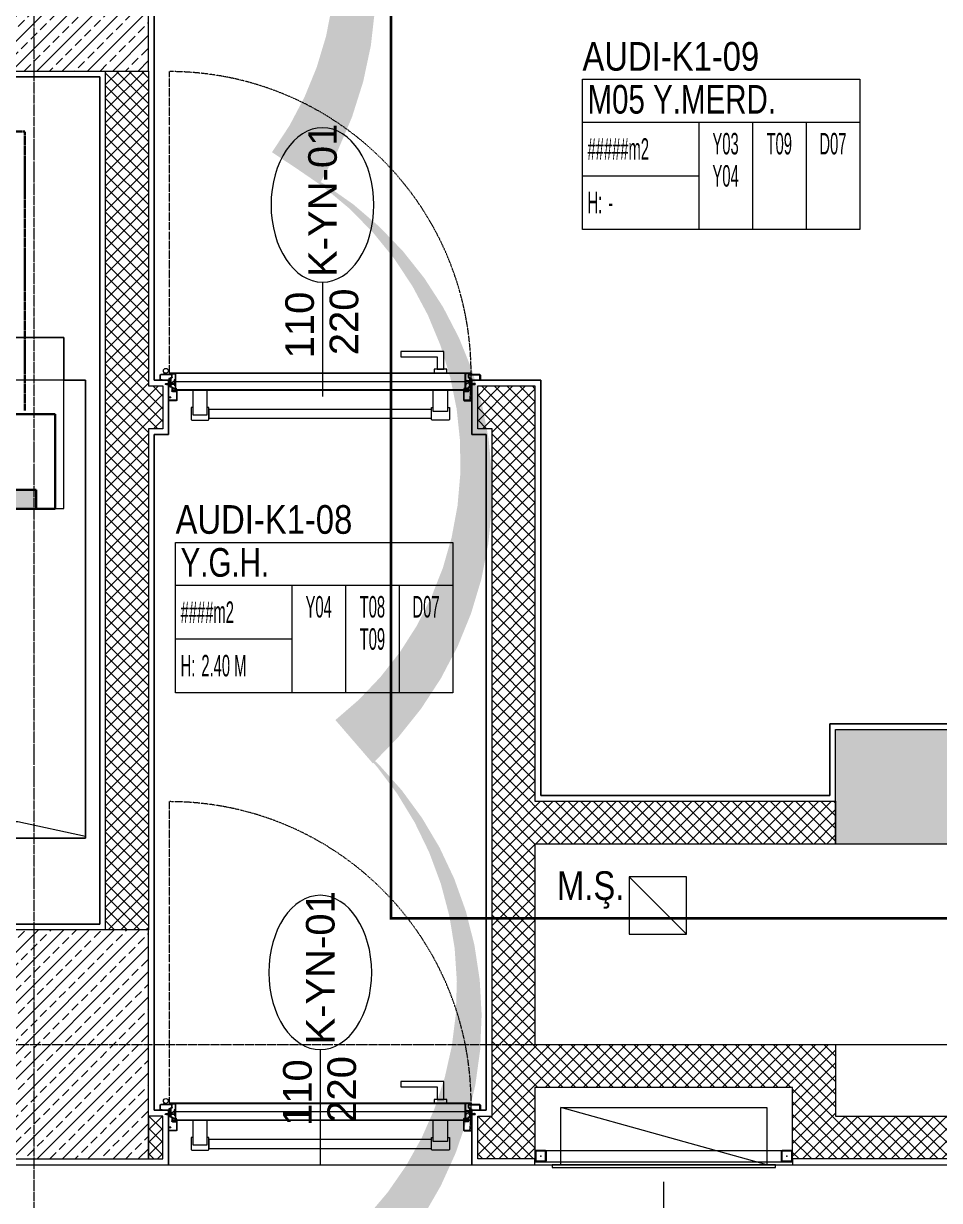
# Model space of a CAD drawing. Extents: x -1439 to 23780, y -1362 to 4476.
# Drawn here: x 9963.8 to 10283.8, y 2350.5 to 2761.6 of the extents above; entities that cross this region are included whole.
import ezdxf
from ezdxf.enums import TextEntityAlignment as Align

# ---------------------------------------------------------------- set-up
doc = ezdxf.new("R2010")
doc.units = 0
doc.header["$MEASUREMENT"] = 0
for name, pattern in [('Audi$0$DASHDOT2', [0.5, 0.25, -0.125, 0, -0.125]), ('Audi$0$DOT2', [0.125, 0, -0.125]), ('Audi$0$HIDDEN2', [4.7625, 3.175, -1.5875]), ('DASHED2', [0.375, 0.25, -0.125])]:
    doc.linetypes.add(name, pattern=pattern)
doc.layers.get('0').update_dxf_attribs({"color": 9, "lineweight": 9})
for name, color, linetype, lineweight in [('Audi$0$00', 8, 'Continuous', 9), ('Audi$0$01', 8, 'Continuous', 9), ('Audi$0$05', 8, 'Continuous', 9), ('Audi$0$06D', 8, 'Continuous', 9), ('Audi$0$09W', 8, 'Continuous', 9), ('Audi$0$10', 8, 'Continuous', 9), ('Audi$0$11', 8, 'Continuous', 9), ('Audi$0$14', 8, 'Continuous', 9), ('Audi$0$20', 8, 'Audi$0$DOT2', 9), ('Audi$0$21', 8, 'Continuous', 9), ('Audi$0$22', 8, 'Continuous', 9), ('Audi$0$24', 8, 'Audi$0$DASHDOT2', 9), ('Audi$0$32-ekipman', 8, 'Continuous', 9), ('Audi$0$33', 8, 'Audi$0$BATTING', 9), ('Audi$0$35', 8, 'Continuous', 9), ('E-DÖŞEME (ŞAP İÇİ) PRİZ KUTUSU', 7, 'Continuous', 30), ('E-KABLO', 7, 'Continuous', 30)]:
    doc.layers.add(name, color=color, linetype=linetype, lineweight=lineweight)
doc.styles.add('Audi$0$Arial', font='arial.ttf', dxfattribs={"height": 2.5})
doc.styles.add('Audi$0$MuuM_TEXT-STANDART', font='ARIALN.TTF')
doc.linetypes.add('Audi$0$BATTING', pattern='A,0.0001,-0.1,[134,ltypeshp.shx,S=0.1,R=0,X=-0.1,Y=0],-0.2,[134,ltypeshp.shx,S=0.1,R=180,X=0.1,Y=0],-0.1', length=0.4001)

# ---------------------------------------------------------------- blocks, each defined once
blk = doc.blocks.new('Audi$0$0_doorno')
blk.add_lwpolyline([(4.5, 0), (12.5, 0)])
blk.add_ellipse((-0.891, 0), major_axis=(-5.391, 0), ratio=0.666667)
at = {"style": 'Audi$0$Arial'}
blk.add_attdef('YUKSEKLIK', text='', height=2, dxfattribs=at).set_placement((5, 12.3), align=Align.TOP_LEFT)
blk.add_attdef('KAPINO', text='', height=2, dxfattribs=at).set_placement((0, 0), align=Align.MIDDLE)
blk.add_attdef('GENISLIK', text='', height=2, dxfattribs=at).set_placement((5, -3.789), align=Align.BOTTOM_LEFT)
blk = doc.blocks.new('Audi$0$p-masa_160')
for p, q in [((7.57, 115.2), (7.57, 160)), ((85.7, 115.2), (7.57, 115.2))]:
    blk.add_line(p, q)
blk.add_lwpolyline([(85.7, 115.2), (93.45, 115.2), (93.45, 174.97), (7.57, 174.97), (7.57, 160), (0, 160), (0, 0), (85.7, 0), (85.7, 115.2)], close=True)
at = {"flags": 128}
for points in [[(7.57, 160), (7.57, 174.97), (93.45, 174.97), (93.45, 115.2), (85.7, 115.2)], [(85.7, 0.04), (85.7, 0.94), (61.93, 5.88), (23.62, 5.88), (0, 0.73), (0, 0), (85.67, 0)]]:
    blk.add_lwpolyline(points, dxfattribs=at)
for points in [[(85.7, 160), (85.7, 0), (0, 0), (0, 160), (85.7, 160)], [(85.7, 160), (85.7, 0), (0, 0), (0, 160)]]:
    blk.add_lwpolyline(points, close=True, dxfattribs=at)
blk = doc.blocks.new('Audi$0$0_roomno2-flat-2')
at = {"layer": 'Audi$0$21'}
blk.add_lwpolyline([(96.88, -52.5), (0, -52.5), (0, 0), (96.88, 0)], close=True, dxfattribs=at)
for points in [[(0, -15), (96.88, -15)], [(40.62, -15), (40.62, -52.5)], [(59.38, -15), (59.38, -52.5)], [(78.12, -15), (78.12, -52.5)], [(0, -33.75), (40.62, -33.75)]]:
    blk.add_lwpolyline(points, dxfattribs=at)
at = {"layer": 'Audi$0$21', "style": 'Audi$0$MuuM_TEXT-STANDART', "width": 0.6}
blk.add_text('H:', height=7.5, dxfattribs=at).set_placement((1.75, -43.04), align=Align.MIDDLE_LEFT)
at = {"layer": 'Audi$0$21', "style": 'Audi$0$Arial'}
blk.add_attdef('ODANO', (0, 5.85), '', height=10, dxfattribs=at)
blk.add_attdef('MEKANADI', text='', height=10, dxfattribs=at).set_placement((1.75, -15), align=Align.BOTTOM_LEFT)
at = {"layer": 'Audi$0$21', "style": 'Audi$0$MuuM_TEXT-STANDART', "width": 0.6}
for tag, p in [('M2', (1.75, -24.38)), ('TEMIZTAVANYUKSEKLIGI', (9, -43.04))]:
    blk.add_attdef(tag, text='', height=7.5, dxfattribs=at).set_placement(p, align=Align.MIDDLE_LEFT)
for tag, p in [('YER01', (50, -22.5)), ('TAVAN01', (68.75, -22.5)), ('DUVAR01', (87.5, -22.5)), ('YER02', (50, -33.75)), ('TAVAN02', (68.75, -33.75)), ('DUVAR02', (87.5, -33.75)), ('YER03', (50, -45)), ('TAVAN03', (68.75, -45)), ('DUVAR03', (87.5, -45))]:
    blk.add_attdef(tag, text='', height=7.5, dxfattribs=at).set_placement(p, align=Align.MIDDLE_CENTER)
blk = doc.blocks.new('Audi$0$p-kolon_80x80')
at = {"layer": 'Audi$0$09W'}
h = blk.add_hatch(dxfattribs=at)
h.set_pattern_fill('ANSI33', color=256, scale=25, style=0)
h.set_pattern_definition([(45, (-1222.5, -385), (-4.419417, 4.419417), []), (45, (-1218.0806, -385), (-4.419417, 4.419417), [3.125, -1.5625])])
h.paths.add_polyline_path([(-40, -40), (40, -40), (40, 40), (-40, 40)])
blk.add_lwpolyline([(-40, -40), (40, -40), (40, 40), (-40, 40)], close=True)
blk = doc.blocks.new('*U342')
at = {"ltscale": 15}
for p, q in [((-24.9, 0.9), (-25.7, 0)), ((-24.9, -0.9), (-25.7, 0)), ((-22.9, 1.5), (-24.9, 0.9)), ((-22.9, 1.5), (-22.9, -1.5)), ((-21.2, -2.7), (-18.1, 2.8)), ((-21, -2.7), (-17.9, 2.7)), ((-19.7, -2.7), (-16.6, 2.8)), ((-19.5, -2.7), (-16.4, 2.7)), ((-18.5, 1.5), (-18.3, 2)), ((-18.2, -2.7), (-15.1, 2.8)), ((-18, -2.7), (-14.9, 2.7)), ((-17, 1.5), (-16.8, 2)), ((-16.7, -2.7), (-13.6, 2.8)), ((-16.5, -2.7), (-13.4, 2.7)), ((-15.5, 1.5), (-15.3, 2)), ((-15.2, -2.7), (-12.1, 2.8)), ((-15, -2.7), (-11.9, 2.7)), ((-14, 1.5), (-13.8, 2)), ((-13.7, -2.7), (-10.6, 2.8)), ((-13.5, -2.7), (-10.4, 2.7)), ((-12.5, 1.5), (-12.3, 2)), ((-12.2, -2.7), (-9.1, 2.8)), ((-12, -2.7), (-8.9, 2.7)), ((-11, 1.5), (-10.8, 2)), ((-10.7, -2.7), (-7.6, 2.8)), ((-10.5, -2.7), (-7.4, 2.7)), ((-9.5, 1.5), (-9.3, 2)), ((-9.2, -2.7), (-6.1, 2.8)), ((-9, -2.7), (-5.9, 2.7)), ((-8, 1.5), (-7.8, 2)), ((-7.7, -2.7), (-4.6, 2.8)), ((-7.5, -2.7), (-4.4, 2.7)), ((-6.5, 1.5), (-6.3, 2)), ((-6.2, -2.7), (-3.1, 2.8)), ((-6, -2.7), (-2.9, 2.7)), ((-5, 1.5), (-4.8, 2)), ((-4.7, -2.7), (-1.6, 2.8)), ((-4.5, -2.7), (-1.4, 2.7)), ((-3.5, 1.5), (-3.3, 2)), ((-2, 1.5), (-1.8, 2)), ((-0.5, 4.2), (-1.5, 1.5)), ((0, 0.5), (-0.6, 0.5)), ((-24.9, -0.9), (-22.9, -1.5)), ((-8.6, -1.5), (-22.9, -1.5)), ((-21.2, -2.7), (-20.9, -1.5)), ((-20.3, -1.5), (-19.1, -1.5)), ((-19.7, -2.7), (-19.4, -1.5)), ((-18.8, -1.5), (-17.6, -1.5)), ((-18.2, -2.7), (-17.9, -1.5)), ((-17.3, -1.5), (-16.1, -1.5)), ((-16.7, -2.7), (-16.4, -1.5)), ((-15.8, -1.5), (-14.6, -1.5)), ((-15.2, -2.7), (-14.9, -1.5)), ((-14.3, -1.5), (-13.1, -1.5)), ((-13.7, -2.7), (-13.4, -1.5)), ((-12.8, -1.5), (-11.6, -1.5)), ((-12.2, -2.7), (-11.9, -1.5)), ((-11.3, -1.5), (-10.1, -1.5)), ((-10.7, -2.7), (-10.4, -1.5)), ((-9.8, -1.5), (-8.6, -1.5)), ((-9.2, -2.7), (-8.9, -1.5)), ((-8.3, -1.5), (-7.1, -1.5)), ((-7.7, -2.7), (-7.4, -1.5)), ((-6.8, -1.5), (-5.6, -1.5)), ((-6.2, -2.7), (-5.9, -1.5)), ((-5.3, -1.5), (-4.1, -1.5)), ((-4.7, -2.7), (-4.4, -1.5)), ((-3.8, -1.5), (-2.1, -1.5)), ((-0.5, -4.2), (-1.5, -1.5)), ((0, -0.5), (-0.6, -0.5))]:
    blk.add_line(p, q, dxfattribs=at)
for p, q in [((-6.9, 1.5), (-22.9, 1.5)), ((-17.4, 1.5), (-18.6, 1.5)), ((-15.9, 1.5), (-17.1, 1.5)), ((-14.4, 1.5), (-15.6, 1.5)), ((-12.9, 1.5), (-14.1, 1.5)), ((-11.4, 1.5), (-12.6, 1.5)), ((-9.9, 1.5), (-11.1, 1.5)), ((-8.4, 1.5), (-9.6, 1.5)), ((-6.9, 1.5), (-8.1, 1.5)), ((-5.4, 1.5), (-6.6, 1.5)), ((-3.9, 1.5), (-5.1, 1.5)), ((-2.4, 1.5), (-3.6, 1.5)), ((-1.5, 1.5), (-2.1, 1.5)), ((0, 0.5), (0, 4.1)), ((-1.5, -1.5), (-2.1, -1.5)), ((0, -0.5), (0, -4.1))]:
    blk.add_line(p, q)
for centre, radius, start, end in [((-26, 3.9), 3.92, 274.361, 322.1025), ((-26, -3.9), 3.92, 37.8975, 85.639), ((-18, 2.8), 0.0971, 330.3204, 150.3204), ((-16.5, 2.8), 0.0971, 330.3204, 150.3204), ((-15, 2.8), 0.0971, 330.3204, 150.3204), ((-13.5, 2.8), 0.0971, 330.3204, 150.3204), ((-12, 2.8), 0.0971, 330.3204, 150.3204), ((-10.5, 2.8), 0.0971, 330.3204, 150.3204), ((-9, 2.8), 0.0971, 330.3204, 150.3204), ((-7.5, 2.8), 0.0971, 330.3204, 150.3204), ((-6, 2.8), 0.0971, 330.3204, 150.3204), ((-4.5, 2.8), 0.0971, 330.3204, 150.3204), ((-3, 2.8), 0.0971, 330.3204, 150.3204), ((-1.5, 2.8), 0.0971, 330.3204, 150.3204), ((-0.6, 0), 0.486, 90, 270), ((-0.3, 4.1), 0.25, 0, 150.0864), ((-21.1, -2.7), 0.0971, 150.3204, 330.3204), ((-19.6, -2.7), 0.0971, 150.3204, 330.3204), ((-18.1, -2.7), 0.0971, 150.3204, 330.3204), ((-16.6, -2.7), 0.0971, 150.3204, 330.3204), ((-15.1, -2.7), 0.0971, 150.3204, 330.3204), ((-13.6, -2.7), 0.0971, 150.3204, 330.3204), ((-12.1, -2.7), 0.0971, 150.3204, 330.3204), ((-10.6, -2.7), 0.0971, 150.3204, 330.3204), ((-9.1, -2.7), 0.0971, 150.3204, 330.3204), ((-7.6, -2.7), 0.0971, 150.3204, 330.3204), ((-6.1, -2.7), 0.0971, 150.3204, 330.3204), ((-4.6, -2.7), 0.0971, 150.3204, 330.3204), ((-0.3, -4.1), 0.25, 209.9136, 0)]:
    blk.add_arc(centre, radius, start, end, dxfattribs=at)
blk = doc.blocks.new('Audi$0$conta')
at = {"ltscale": 10}
for p, q in [((-2649.88, 5344.46), (-2649.78, 5344.3)), ((-2649.87, 5345.53), (-2649.81, 5345.61)), ((-2649.78, 5344.3), (-2649.74, 5344.3)), ((-2649.72, 5345.4), (-2649.28, 5345.4)), ((-2649.25, 5345.41), (-2649.09, 5345.51)), ((-2648.97, 5344.05), (-2648.78, 5343.8)), ((-2648.87, 5344.09), (-2648.7, 5343.86)), ((-2648.83, 5344.87), (-2648.56, 5345.24)), ((-2648.77, 5345.12), (-2648.63, 5345.3)), ((-2648.71, 5343.79), (-2648.71, 5343.79)), ((-2648.56, 5345.31), (-2648.56, 5345.31))]:
    blk.add_line(p, q, dxfattribs=at)
for centre, radius, start, end in [((-2653.03, 5345), 3.19, 350.4674, 8.9372), ((-2649.87, 5344.47), 0.02, 170.4674, 213.7451), ((-2649.83, 5345.5), 0.05, 140.6345, 188.9372), ((-2649.74, 5345.58), 0.0696, 22.2428, 159.258), ((-2650.94, 5345.01), 1.24, 340.3382, 16.7772), ((-2649.74, 5344.58), 0.03, 160.3382, 273.2666), ((-2649.72, 5345.37), 0.03, 90, 196.7772), ((-2649.56, 5341.55), 3.01, 80.4362, 93.2666), ((-2649.28, 5345.45), 0.05, 270, 303.0062), ((-2649.22, 5344.14), 0.231, 353.9571, 81.9004), ((-2649.08, 5345.49), 0.03, 4.7972, 123.0062), ((-2649.06, 5344.54), 0.03, 260.4362, 338.7066), ((-2650.22, 5344.99), 1.27, 338.7066, 23.0418), ((-2648.89, 5344.11), 0.1, 173.9571, 217.2653), ((-2649.01, 5345.57), 0.05, 18.7951, 42.1429), ((-2651.17, 5344.83), 2.33, 7.5897, 18.7951), ((-2658.2, 5345.19), 9.36, 353.6857, 357.8537), ((-2648.79, 5344.15), 0.1, 173.6857, 217.2653), ((-2648.81, 5345.15), 0.05, 187.5897, 322.7347), ((-2648.79, 5344.84), 0.05, 142.7347, 180.2669), ((-2648.74, 5343.83), 0.05, 217.2653, 307.2653), ((-2648.74, 5343.83), 0.05, 307.2653, 37.2653), ((-2648.59, 5345.27), 0.05, 52.7347, 142.7347), ((-2648.59, 5345.27), 0.05, 322.7347, 52.7347)]:
    blk.add_arc(centre, radius, start, end, dxfattribs=at)
for points, knots in [([(-2649.74, 5344.31), (-2649.74, 5344.34), (-2649.7, 5344.52), (-2649.59, 5344.33), (-2649.34, 5344.36), (-2649.23, 5344.37), (-2649.18, 5344.37)], [0, 0, 0, 0, 0.1008757, 0.3841126, 0.5436166, 0.6906785, 0.6906785, 0.6906785, 0.6906785]), ([(-2648.98, 5345.6), (-2649, 5345.63), (-2649.09, 5345.71), (-2649.23, 5345.44), (-2649.32, 5345.74), (-2649.39, 5345.46), (-2649.51, 5345.75), (-2649.59, 5345.5), (-2649.65, 5345.57), (-2649.68, 5345.61)], [0.0086373, 0.0086373, 0.0086373, 0.0086373, 0.1097304, 0.3133405, 0.4430081, 0.5658764, 0.7165186, 0.8527974, 0.9648495, 0.9648495, 0.9648495, 0.9648495])]:
    blk.add_open_spline(points, degree=3, knots=knots, dxfattribs=at)
blk = doc.blocks.new('Audi$0$p-yn_sackasa')
at = {"layer": 'Audi$0$10', "linetype": 'Continuous'}
for p, q in [((0, 6.16), (0, 6.9)), ((0.01, 6.9), (0.01, 6.15)), ((0.14, 6.9), (0.14, 6.16)), ((0.15, 6.9), (0.15, 6.16)), ((2.69, 7.16), (0.26, 7.16)), ((2.69, 7.15), (0.26, 7.15)), ((2.69, 7.02), (0.26, 7.02)), ((0.26, 7.01), (2.69, 7.01)), ((0.26, 6.05), (0.76, 6.05)), ((0.75, 6.04), (0.26, 6.04)), ((0.26, 5.91), (0.75, 5.91)), ((0.76, 5.9), (0.26, 5.9)), ((0.75, 5.91), (0.75, 6.04)), ((0.76, 5.9), (0.76, 6.05)), ((2.8, 3.29), (2.8, 6.9)), ((2.81, 3.29), (2.81, 6.9)), ((2.94, 3.29), (2.94, 6.9)), ((2.95, 3.29), (2.95, 6.9)), ((-2.19, 0), (-2.19, -0.15)), ((0.67, -0.71), (0.67, 2.27)), ((0.69, -0.71), (0.69, 2.27)), ((0.81, -0.71), (0.81, 2.27)), ((0.83, -0.71), (0.83, 2.27)), ((0.92, 2.33), (0.95, 2.32)), ((0.93, 2.34), (0.95, 2.33)), ((1.01, 2.46), (0.99, 2.47)), ((0.99, 2.46), (1.01, 2.45)), ((1.11, 2.52), (1.11, 3.73)), ((1.12, 2.52), (1.12, 3.73)), ((1.25, 3.73), (1.25, 2.52)), ((1.26, 2.52), (1.26, 3.73)), ((1.37, 3.98), (2.49, 3.98)), ((2.49, 3.97), (1.37, 3.97)), ((1.37, 3.84), (2.49, 3.84)), ((2.49, 3.83), (1.37, 3.83)), ((2.6, 3.69), (2.5, 3.36)), ((2.51, 3.35), (2.61, 3.69)), ((2.73, 3.65), (2.63, 3.32)), ((2.74, 3.64), (2.64, 3.31)), ((-2.95, -0.25), (-2.95, -1.75)), ((-2.94, -1.75), (-2.94, -0.25)), ((-2.81, -0.25), (-2.81, -1.75)), ((-2.8, -0.25), (-2.8, -1.75)), ((-2.19, 0), (-2.7, 0)), ((-2.2, -0.01), (-2.7, -0.01)), ((-2.2, -0.14), (-2.7, -0.14)), ((-2.19, -0.15), (-2.7, -0.15)), ((1.01, -1.85), (-2.7, -1.85)), ((1.01, -1.86), (-2.7, -1.86)), ((-2.7, -1.99), (1.01, -1.99)), ((1.01, -2), (-2.7, -2)), ((-2.2, -0.14), (-2.2, -0.01)), ((0.92, -0.77), (0.95, -0.76)), ((0.93, -0.78), (0.95, -0.77)), ((0.99, -0.89), (1.01, -0.88)), ((1.01, -0.89), (0.99, -0.91)), ((1.11, -0.96), (1.11, -1.75)), ((1.12, -0.96), (1.12, -1.75)), ((1.25, -0.96), (1.25, -1.75)), ((1.26, -0.96), (1.26, -1.75))]:
    blk.add_line(p, q, dxfattribs=at)
for points in [[(0.15, 2.14), (0.67, 2.14), (0.67, -0.54), (0.15, -0.54)], [(0.15, 2.14), (0.41, 2.14), (0.41, -0.54), (0.15, -0.54)]]:
    blk.add_lwpolyline(points, close=True, dxfattribs=at)
for centre, radius, start, end in [((0.26, 6.9), 0.261, 90, 180), ((0.26, 6.16), 0.261, 180, 270), ((0.26, 6.9), 0.249, 90, 180), ((0.26, 6.16), 0.249, 181.345, 271.3502), ((0.26, 6.9), 0.122, 90, 180), ((0.26, 6.16), 0.122, 180, 270), ((0.26, 6.9), 0.11, 90, 180), ((0.26, 6.16), 0.11, 180, 270), ((2.69, 6.9), 0.261, 0, 90), ((2.69, 6.9), 0.249, 0, 90), ((2.69, 6.9), 0.122, 0, 90), ((2.69, 6.9), 0.11, 0, 90), ((0.89, 2.27), 0.219, 63.2153, 180), ((0.89, 2.27), 0.206, 63.2169, 180), ((0.89, 2.27), 0.0801, 63.215, 180), ((0.89, 2.27), 0.0674, 63.2144, 180), ((1.04, 2.52), 0.206, 243.2197, 0), ((1.04, 2.52), 0.219, 243.2148, 0), ((1.04, 2.52), 0.0801, 243.2203, 0), ((1.04, 2.52), 0.0674, 243.2129, 0), ((1.37, 3.73), 0.253, 90, 180), ((1.37, 3.73), 0.24, 90, 180), ((1.37, 3.73), 0.114, 90, 180), ((1.37, 3.73), 0.101, 90, 180), ((2.49, 3.72), 0.261, 342.8602, 90), ((2.49, 3.72), 0.249, 342.8613, 90), ((2.49, 3.72), 0.122, 342.8607, 90), ((2.49, 3.72), 0.11, 342.8621, 90), ((2.72, 3.29), 0.232, 162.8601, 0), ((2.72, 3.29), 0.219, 162.8613, 0), ((2.72, 3.29), 0.0927, 162.8605, 0), ((2.72, 3.29), 0.0801, 162.8624, 0), ((-2.7, -0.25), 0.253, 90, 180), ((-2.7, -1.75), 0.253, 180, 270), ((-2.7, -0.25), 0.24, 90, 180), ((-2.7, -1.75), 0.24, 180, 270), ((-2.7, -0.25), 0.114, 90, 180), ((-2.7, -1.75), 0.114, 180, 270), ((-2.7, -0.25), 0.101, 90, 180), ((-2.7, -1.75), 0.101, 180, 270), ((0.89, -0.71), 0.219, 180, 296.785), ((0.89, -0.71), 0.206, 180, 296.7851), ((0.89, -0.71), 0.0801, 180, 296.785), ((0.89, -0.71), 0.0674, 180, 180.5245), ((0.89, -0.71), 0.0674, 180, 296.7871), ((1.04, -0.96), 0.219, 0, 116.7854), ((1.04, -0.96), 0.206, 0, 116.7836), ((1.04, -0.96), 0.0801, 0, 116.7811), ((1.04, -0.96), 0.0674, 0, 116.7871), ((1.01, -1.75), 0.114, 270, 0), ((1.01, -1.75), 0.24, 270, 0), ((1.01, -1.75), 0.101, 270, 0), ((1.01, -1.75), 0.253, 270, 0)]:
    blk.add_arc(centre, radius, start, end, dxfattribs=at)
at = {"layer": 'Audi$0$10', "xscale": 0.0842696629213483, "yscale": 0.0842696629213483, "zscale": 0.0842696629213483}
blk.add_blockref('*U342', (0.95, 1.35), dxfattribs=at)
at = {"layer": 'Audi$0$14', "xscale": -0.7887640449438696, "yscale": 0.7887640449438696, "zscale": 0.7887640449438204, "rotation": 90}
blk.add_blockref('Audi$0$conta', (4217.78, -2086.42), dxfattribs=at)
blk = doc.blocks.new('*U458')
blk.add_arc((114.7, -2.4), 105.4, 174.7953, 179.7834)
at = {"layer": 'Audi$0$06D'}
for points in [[(17.5, 9.56), (16.87, 9.56), (16.87, 13.56, -0.414214), (17.25, 13.93), (22.75, 13.93, -0.414214), (23.12, 13.56), (23.12, 9.56), (22.5, 9.56)], [(106.5, 9.56), (107.12, 9.56), (107.12, 13.56, 0.414214), (106.75, 13.93), (101.25, 13.93, 0.414214), (100.87, 13.56), (100.87, 9.56), (101.5, 9.56)]]:
    blk.add_lwpolyline(points, format="xyb", dxfattribs=at)
for points in [[(100.87, 13.31), (23.12, 13.31), (23.12, 10.18), (100.87, 10.18)], [(17.5, 10.94), (22.5, 10.94), (22.5, 3.44), (17.5, 3.44)], [(106.5, 12.06), (101.5, 12.06), (101.5, 3.44), (106.5, 3.44)]]:
    blk.add_lwpolyline(points, close=True, dxfattribs=at)
for points in [[(17.8, -2.56), (17.8, -3.81), (22.2, -3.81), (22.2, -2.56), (17.8, -2.56)], [(18.87, -3.81), (18.87, -10.06), (33.87, -10.06), (33.87, -8.19), (21.12, -8.19), (21.12, -8.19), (21.12, -3.81), (18.87, -3.81)]]:
    blk.add_lwpolyline(points, dxfattribs=at)
at = {"layer": 'Audi$0$10', "ltscale": 10}
for p, q in [((10, 0.68), (11, 1.33)), ((10, 0.68), (11, 1.33)), ((11, 0.28), (10, 0.28)), ((11, 0.28), (10, 0.28)), ((11, 0.08), (10, 0.08)), ((11, 0.08), (10, 0.08)), ((11, 1.76), (11, 1.33)), ((11.3, 1.76), (11, 1.76)), ((11, 1.76), (11, 1.33)), ((11.3, 1.76), (11, 1.76)), ((11, 1.33), (11, -0.17)), ((11, 1.33), (11, -0.17)), ((11.3, -2.19), (11.3, 3.34)), ((11.3, 1.33), (11.3, 1.76)), ((11.3, 1.33), (11.3, 1.76)), ((11.3, -0.17), (11.3, 1.33)), ((11.3, -0.17), (11.3, 1.33)), ((112.6, 3.44), (11.4, 3.44)), ((11.45, -2.29), (11.45, 3.24)), ((112.5, 3.29), (11.5, 3.29)), ((112.55, -2.29), (112.55, 3.24)), ((112.7, -2.19), (112.7, 3.34)), ((112.7, 1.76), (112.7, 0.26)), ((113, 1.76), (112.7, 1.76)), ((112.7, 0.26), (112.7, -0.17)), ((113, 0.26), (113, 1.76)), ((113, 1.51), (114, 1.51)), ((113, 1.31), (114, 1.31)), ((114, 0.91), (113, 0.26)), ((113, -0.17), (113, 0.26)), ((9.3, -2.46), (9.3, -2.34)), ((9.4, -2.24), (11.25, -2.24)), ((114.6, -2.56), (9.4, -2.56)), ((9.45, -2.41), (9.45, -2.39)), ((9.45, -2.39), (11.35, -2.39)), ((114.54, -2.41), (9.45, -2.41)), ((11, -0.17), (11.3, -0.17)), ((11, -0.17), (11.3, -0.17)), ((114.54, -2.39), (112.65, -2.39)), ((112.7, -0.17), (113, -0.17)), ((114.6, -2.24), (112.75, -2.24)), ((114.55, -2.41), (114.55, -2.39)), ((114.7, -2.46), (114.7, -2.34)), ((115.84, -2), (115.84, -2.43)), ((115.84, -2), (115.84, -2.43)), ((116.05, -2), (116.05, -2.43)), ((116.05, -2), (116.05, -2.43)), ((116.22, -2.16), (116.05, -2.16)), ((116.22, -2.16), (116.05, -2.16)), ((116.22, -2.16), (116.22, -2.29)), ((116.22, -2.16), (116.22, -2.29)), ((116.6, -2.73), (116.73, -2.62)), ((116.6, -2.73), (116.73, -2.62))]:
    blk.add_line(p, q, dxfattribs=at)
blk.add_circle((115.95, -3.26), 0.843, dxfattribs=at)
blk.add_circle((115.95, -3.26), 0.843, dxfattribs=at)
for centre, radius, start, end in [((11.44, 3.3), 0.141, 104.9271, 165.0729), ((112.5, 3.24), 0.05, 0, 90), ((112.6, 3.34), 0.1, 0, 90), ((9.4, -2.34), 0.1, 90, 180), ((9.4, -2.46), 0.1, 180, 270), ((9.45, -2.39), 0.005, 90, 180), ((9.45, -2.41), 0.005, 180, 270), ((11.25, -2.19), 0.05, 270, 0), ((11.35, -2.29), 0.1, 270, 0), ((112.65, -2.29), 0.1, 180, 270), ((112.75, -2.19), 0.05, 180, 270), ((114.54, -2.39), 0.005, 0, 90), ((114.54, -2.41), 0.005, 270, 360), ((114.6, -2.34), 0.1, 0, 90), ((114.6, -2.46), 0.1, 270, 0), ((115.42, -2.26), 0.302, 285.5524, 60.0315), ((115.42, -2.26), 0.302, 285.5524, 60.0315), ((115.42, -2.26), 0.428, 336.352, 37.621), ((115.42, -2.26), 0.428, 336.352, 37.621), ((115.95, -3.26), 1.01, 39.4092, 74.2861), ((115.95, -3.26), 1.01, 39.4092, 74.2861)]:
    blk.add_arc(centre, radius, start, end, dxfattribs=at)
at = {"layer": 'Audi$0$20'}
blk.add_lwpolyline([(114.7, -2.4), (114.7, -107.8)], dxfattribs=at)
blk.add_arc((114.7, -2.4), 105.4, 179.9649, 270, dxfattribs=at)
at = {"layer": 'Audi$0$33', "ltscale": 0.25}
blk.add_lwpolyline([(112.55, 0.48), (11.45, 0.48)], dxfattribs=at)
blk.add_blockref('Audi$0$p-yn_sackasa', (9, 0))
at = {"xscale": -1}
blk.add_blockref('Audi$0$p-yn_sackasa', (115, 0), dxfattribs=at)
blk = doc.blocks.new('Audi$0$Prf-40x40')
for points in [[(1.5, -2), (-1.5, -2, -0.414214), (-2, -1.5), (-2, 1.5, -0.414214), (-1.5, 2), (1.5, 2, -0.414214), (2, 1.5), (2, -1.5, -0.414214)], [(1.5, -1.7), (-1.5, -1.7, -0.414214), (-1.7, -1.5), (-1.7, 1.5, -0.414214), (-1.5, 1.7), (1.5, 1.7, -0.414214), (1.7, 1.5), (1.7, -1.5, -0.414214)]]:
    blk.add_lwpolyline(points, format="xyb", close=True)
at = {"color": 252}
blk.add_point((0, 0), dxfattribs=at)
blk = doc.blocks.new('Audi$0$p-krt-yangindolabi_vw')
at = {"linetype": 'Continuous'}
blk.add_lwpolyline([(-37.41, 54.8), (-36, 58.78), (-36, 44.76), (-47.25, 40.82), (-24.75, 40.82), (-36, 36.88), (-36, 25.98)], dxfattribs=at)
for points in [[(-36, 58.78), (-37.41, 54.8)], [(-36, 58.78), (-34.59, 54.8)]]:
    blk.add_lwpolyline(points)
for points in [[(-72, 20), (-75, 20), (-75, 21), (3, 21), (3, 20)], [(-72, 0), (0, 0), (0, 20), (-72, 20)], [(0, 20), (-72, 0), (0, 0)]]:
    blk.add_lwpolyline(points, close=True)
blk = doc.blocks.new('10_DÖŞEME (ŞAP İÇİ) PRİZ KUTUSU')
at = {"layer": 'E-DÖŞEME (ŞAP İÇİ) PRİZ KUTUSU'}
blk.add_hatch(color=5, dxfattribs=at).paths.add_polyline_path([(0.734, 0.216), (0.734, 0.706), (-0.734, 0.706), (-0.734, 0.216)])
at = {"layer": 'E-DÖŞEME (ŞAP İÇİ) PRİZ KUTUSU', "color": 5}
for points in [[(1.224, 2.664), (1.224, 0.216), (-1.224, 0.216), (-1.224, 2.664)], [(0.734, 0.706), (0.734, 0.216), (-0.734, 0.216), (-0.734, 0.706)]]:
    blk.add_lwpolyline(points, close=True, dxfattribs=at)

msp = doc.modelspace()

# ---------------------------------------------------------------- hatches: boundary and pattern name
at = {"layer": 'Audi$0$09W'}
h = msp.add_hatch(dxfattribs=at)
h.set_pattern_fill('ANSI33', color=256, scale=25, style=0)
h.paths.add_polyline_path([(10247.5, 2825), (10727.5, 2825), (10727.5, 2365), (10677.5, 2365), (10677.5, 2475), (10287.5, 2475), (10247.5, 2475), (10247.5, 2515), (10677.5, 2515), (10677.5, 2785), (10247.5, 2785)])
h = msp.add_hatch(dxfattribs=at)
h.set_pattern_fill('ANSI37', color=256, scale=25, style=0)
h.paths.add_polyline_path([(10007.5, 2475), (10007.5, 2445), (9992.5, 2445), (9992.5, 2745), (10007.5, 2745), (10007.5, 2635), (10012.5, 2635), (10012.5, 2620), (10007.5, 2620), (10007.5, 2490)])
h = msp.add_hatch(dxfattribs=at)
h.set_pattern_fill('ANSI37', color=256, scale=25, style=0)
h.paths.add_polyline_path([(10127.5, 2365), (10122.5, 2365), (10122.5, 2380), (10127.5, 2380), (10127.5, 2620), (10122.5, 2620), (10122.5, 2635), (10127.5, 2635), (10142.5, 2635), (10142.5, 2490), (10247.5, 2490), (10247.5, 2475), (10142.5, 2475), (10142.5, 2405), (10247.5, 2405), (10247.5, 2380), (10527.5, 2380), (10527.5, 2475), (10547.5, 2475), (10547.5, 2380), (10677.5, 2380), (10677.5, 2365), (10232.5, 2365), (10232.5, 2390), (10142.5, 2390), (10142.5, 2365)])
h = msp.add_hatch(dxfattribs=at)
h.set_pattern_fill('ANSI37', color=256, scale=25, style=0)
h.paths.add_polyline_path([(10007.5, 2365), (10012.5, 2365), (10012.5, 2380), (10007.5, 2380)])

# ---------------------------------------------------------------- linework, layer by layer
at = {"color": 6}
msp.add_lwpolyline([(9843.91, 3048, 0, 20, -0.520567), (9983.42, 2902.79, 0, 20, -0.520567), (9983.42, 2902.79, 0, 20, -0.520567), (10058.98, 2711.11, 0, 20, -0.520567), (10058.98, 2711.11, 0, 20, -0.520567), (10079.33, 2510.73, 0, 20, -0.520567), (10079.33, 2510.73, 0, 20, -0.520567), (10053.17, 2310.34, 0, 20, -0.520567), (10053.17, 2310.34, 0, 20, -0.520567), (9867.16, 2199.98, 0, 20, -0.520567), (9867.16, 2199.98, 0, 20, -0.520567), (9666.62, 2194.17, 0, 20, -0.520567), (9666.62, 2194.17, 0, 20, -0.520567), (9358.54, 2217.4, 0, 20, -0.520567), (9358.54, 2217.4, 0, 20, -0.520567), (9198.69, 2345.19, 0, 20, -0.520567), (9198.69, 2345.19, 0, 20, -0.520567), (9187.06, 2548.48, 0, 20, -0.520567), (9187.06, 2548.48, 0, 20, -0.520567), (9169.62, 2754.68, 0, 20, -0.520567), (9169.62, 2754.68, 0, 20, -0.520567), (9236.47, 2966.68, 0, 20, -0.520567), (9437.01, 3024.77, 0, 20, -0.520567)], format="xyseb", dxfattribs=at)
at = {"layer": 'Audi$0$00'}
for points in [[(10007.5, 2475), (10007.5, 2445), (9992.5, 2445), (9992.5, 2745), (10007.5, 2745), (10007.5, 2635), (10012.5, 2635), (10012.5, 2620), (10007.5, 2620), (10007.5, 2490), (10007.5, 2490), (10007.5, 2475)], [(10007.5, 2365), (10012.5, 2365), (10012.5, 2380), (10007.5, 2380)]]:
    msp.add_lwpolyline(points, close=True, dxfattribs=at)
for points in [[(10127.5, 2365), (10122.5, 2365), (10122.5, 2380), (10127.5, 2380), (10127.5, 2620), (10122.5, 2620), (10122.5, 2635), (10127.5, 2635), (10142.5, 2635), (10142.5, 2490), (10247.5, 2490), (10247.5, 2475), (10142.5, 2475), (10142.5, 2405), (10247.5, 2405), (10247.5, 2380), (10527.5, 2380)], [(10677.5, 2365), (10232.5, 2365), (10232.5, 2390), (10142.5, 2390), (10142.5, 2365), (10127.5, 2365)]]:
    msp.add_lwpolyline(points, dxfattribs=at)
at = {"layer": 'Audi$0$01'}
msp.add_lwpolyline([(10247.5, 2825), (10727.5, 2825), (10727.5, 2365), (10677.5, 2365), (10677.5, 2475), (10287.5, 2475), (10287.5, 2475), (10247.5, 2475), (10247.5, 2515), (10677.5, 2515), (10677.5, 2785), (10247.5, 2785)], close=True, dxfattribs=at)
at = {"layer": 'Audi$0$06D'}
for points in [[(10142.5, 2405), (10527.5, 2405), (10527.5, 2475), (10142.5, 2475)], [(10175.44, 2443.5), (10195.44, 2443.5), (10195.44, 2463.5), (10175.44, 2463.5)]]:
    msp.add_lwpolyline(points, close=True, dxfattribs=at)
for points in [[(10195.44, 2443.5), (10175.44, 2463.5)], [(10142.5, 2368), (10229, 2368)]]:
    msp.add_lwpolyline(points, dxfattribs=at)
at = {"layer": 'Audi$0$11'}
for points in [[(10142.5, 2364), (10232.5, 2364)], [(10142.5, 2363), (10232.5, 2363)]]:
    msp.add_lwpolyline(points, dxfattribs=at)
at = {"layer": 'Audi$0$14'}
for points in [[(9925.5, 2363), (10014.5, 2363), (10014.5, 2382), (10009.5, 2382), (10009.5, 2618), (10014.5, 2618), (10014.5, 2637), (10009.5, 2637), (10009.5, 2803), (10245.5, 2803), (10245.5, 2783), (10675.5, 2783)], [(9925.5, 2743), (9990.5, 2743), (9990.5, 2447), (9925.5, 2447)], [(10675.5, 2517), (10245.5, 2517), (10245.5, 2492), (10144.5, 2492), (10144.5, 2637), (10120.5, 2637), (10120.5, 2618), (10125.5, 2618), (10125.5, 2382), (10120.5, 2382), (10120.5, 2363), (10142.5, 2363), (10142.5, 2365)], [(10232.5, 2365), (10232.5, 2363), (10707.5, 2363), (10707.5, 2365)]]:
    msp.add_lwpolyline(points, dxfattribs=at)
at = {"layer": 'Audi$0$21', "linetype": 'Audi$0$HIDDEN2', "ltscale": 0.1, "const_width": 1}
msp.add_lwpolyline([(10092.2, 2881.81), (10799.19, 2881.81), (10799.19, 2449.05), (10092.2, 2449.05)], close=True, dxfattribs=at)
at = {"layer": 'Audi$0$24'}
for points in [[(9967.5, 195), (9967.5, 4035)], [(6827.5, 2405), (11027.5, 2405)]]:
    msp.add_lwpolyline(points, dxfattribs=at)
at = {"layer": 'Audi$0$35'}
msp.add_lwpolyline([(7909.5, 2803), (8525.5, 2803), (8525.5, 2363), (10472.5, 2363), (10472.5, 2240), (9967.4, 2240), (10004.84, 1897.89, 0.099521), (7703.07, 1167.17)], format="xyb", dxfattribs=at)
for points in [[(9235.5, 2743), (9235.5, 2447), (9309.5, 2447), (9309.5, 2363), (9925.5, 2363), (9925.5, 2447), (9990.5, 2447), (9990.5, 2743), (9925.5, 2743), (9925.5, 2803), (9309.5, 2803), (9309.5, 2743)], [(10300, 2517), (10300, 2635), (10300, 2635), (10300, 2783), (10245.5, 2783), (10245.5, 2803), (10009.5, 2803), (10009.5, 2637), (10014.5, 2637), (10014.5, 2618), (10009.5, 2618), (10009.5, 2382), (10014.5, 2382), (10014.5, 2363), (10120.5, 2363), (10120.5, 2382), (10125.5, 2382), (10125.5, 2618), (10120.5, 2618), (10120.5, 2637), (10144.5, 2637), (10144.5, 2492), (10245.5, 2492), (10245.5, 2517)]]:
    msp.add_lwpolyline(points, close=True, dxfattribs=at)
at = {"layer": 'E-KABLO', "color": 6, "linetype": 'DASHED2'}
for p in [(9663.8, 2723.87), (9964.3, 2626.42)]:
    msp.add_line(p, (9964.3, 2723.87), dxfattribs=at)

# ---------------------------------------------------------------- block references
ref = msp.add_blockref('Audi$0$0_roomno2-flat-2', (10159.1, 2742.12))
ref.add_attrib('ODANO', 'AUDI-K1-09', dxfattribs={"layer": 'Audi$0$21', "height": 10, "style": 'Audi$0$MuuM_TEXT-STANDART'}).set_placement((10159.1, 2742.12), align=Align.BOTTOM_LEFT)
ref.add_attrib('MEKANADI', 'M05 Y.MERD.', dxfattribs={"layer": 'Audi$0$21', "height": 10, "style": 'Audi$0$MuuM_TEXT-STANDART', "width": 0.9}).set_placement((10160.85, 2727.12), align=Align.BOTTOM_LEFT)
ref.add_attrib('M2', '#####m2', dxfattribs={"layer": 'Audi$0$21', "height": 7.5, "style": 'Audi$0$MuuM_TEXT-STANDART', "width": 0.6}).set_placement((10160.85, 2717.75), align=Align.MIDDLE_LEFT)
ref.add_attrib('TEMIZTAVANYUKSEKLIGI', '-', dxfattribs={"layer": 'Audi$0$21', "height": 7.5, "style": 'Audi$0$MuuM_TEXT-STANDART', "width": 0.6}).set_placement((10168.1, 2699.08), align=Align.MIDDLE_LEFT)
ref.add_attrib('YER01', 'Y03', dxfattribs={"layer": 'Audi$0$21', "height": 7.5, "style": 'Audi$0$MuuM_TEXT-STANDART', "width": 0.6}).set_placement((10209.1, 2719.62), align=Align.MIDDLE_CENTER)
ref.add_attrib('TAVAN01', 'T09', dxfattribs={"layer": 'Audi$0$21', "height": 7.5, "style": 'Audi$0$MuuM_TEXT-STANDART', "width": 0.6}).set_placement((10227.85, 2719.62), align=Align.MIDDLE_CENTER)
ref.add_attrib('DUVAR01', 'D07', dxfattribs={"layer": 'Audi$0$21', "height": 7.5, "style": 'Audi$0$MuuM_TEXT-STANDART', "width": 0.6}).set_placement((10246.6, 2719.62), align=Align.MIDDLE_CENTER)
ref.add_attrib('YER02', 'Y04', dxfattribs={"layer": 'Audi$0$21', "height": 7.5, "style": 'Audi$0$MuuM_TEXT-STANDART', "width": 0.6}).set_placement((10209.1, 2708.37), align=Align.MIDDLE_CENTER)
ref = msp.add_blockref('Audi$0$0_roomno2-flat-2', (10016.96, 2580.36))
ref.add_attrib('ODANO', 'AUDI-K1-08', dxfattribs={"layer": 'Audi$0$21', "height": 10, "style": 'Audi$0$MuuM_TEXT-STANDART'}).set_placement((10016.96, 2580.36), align=Align.BOTTOM_LEFT)
ref.add_attrib('MEKANADI', 'Y.G.H.', dxfattribs={"layer": 'Audi$0$21', "height": 10, "style": 'Audi$0$MuuM_TEXT-STANDART', "width": 0.9}).set_placement((10018.71, 2565.36), align=Align.BOTTOM_LEFT)
ref.add_attrib('M2', '####m2', dxfattribs={"layer": 'Audi$0$21', "height": 7.5, "style": 'Audi$0$MuuM_TEXT-STANDART', "width": 0.6}).set_placement((10018.71, 2555.98), align=Align.MIDDLE_LEFT)
ref.add_attrib('TEMIZTAVANYUKSEKLIGI', '2.40 M', dxfattribs={"layer": 'Audi$0$21', "height": 7.5, "style": 'Audi$0$MuuM_TEXT-STANDART', "width": 0.6}).set_placement((10025.96, 2537.32), align=Align.MIDDLE_LEFT)
ref.add_attrib('YER01', 'Y04', dxfattribs={"layer": 'Audi$0$21', "height": 7.5, "style": 'Audi$0$MuuM_TEXT-STANDART', "width": 0.6}).set_placement((10066.96, 2557.86), align=Align.MIDDLE_CENTER)
ref.add_attrib('TAVAN01', 'T08', dxfattribs={"layer": 'Audi$0$21', "height": 7.5, "style": 'Audi$0$MuuM_TEXT-STANDART', "width": 0.6}).set_placement((10085.71, 2557.86), align=Align.MIDDLE_CENTER)
ref.add_attrib('DUVAR01', 'D07', dxfattribs={"layer": 'Audi$0$21', "height": 7.5, "style": 'Audi$0$MuuM_TEXT-STANDART', "width": 0.6}).set_placement((10104.46, 2557.86), align=Align.MIDDLE_CENTER)
ref.add_attrib('TAVAN02', 'T09', dxfattribs={"layer": 'Audi$0$21', "height": 7.5, "style": 'Audi$0$MuuM_TEXT-STANDART', "width": 0.6}).set_placement((10085.71, 2546.61), align=Align.MIDDLE_CENTER)
at = {"layer": 'Audi$0$01'}
for p in [(9967.5, 2785), (9967.5, 2405)]:
    msp.add_blockref('Audi$0$p-kolon_80x80', p, dxfattribs=at)
at = {"layer": 'Audi$0$05', "xscale": -1}
msp.add_blockref('Audi$0$p-masa_160', (9985.5, 2477), dxfattribs=at)
at = {"layer": 'Audi$0$10', "rotation": 180}
for p in [(10129.5, 2637), (10129.5, 2382)]:
    msp.add_blockref('*U458', p, dxfattribs=at)
at = {"layer": 'Audi$0$10', "xscale": -1}
for p in [(10144.5, 2366), (10230.5, 2366)]:
    msp.add_blockref('Audi$0$Prf-40x40', p, dxfattribs=at)
at = {"layer": 'Audi$0$22'}
ref = msp.add_blockref('Audi$0$0_doorno', (10068.28, 2693.78), dxfattribs=dict(at, xscale=-5, yscale=5, zscale=5, rotation=90))
ref.add_attrib('KAPINO', 'K-YN-01', dxfattribs={"layer": '0', "height": 10, "rotation": 90, "style": 'Audi$0$Arial'}).set_placement((10068.28, 2699.84), align=Align.MIDDLE)
ref.add_attrib('GENISLIK', '110', dxfattribs={"layer": '0', "height": 10, "rotation": 90, "style": 'Audi$0$Arial'}).set_placement((10068.28, 2644.62), align=Align.BOTTOM_LEFT)
ref.add_attrib('YUKSEKLIK', '220', dxfattribs={"layer": '0', "height": 10, "rotation": 90, "style": 'Audi$0$Arial'}).set_placement((10070.78, 2645.73), align=Align.TOP_LEFT)
ref = msp.add_blockref('Audi$0$0_doorno', (10067.5, 2425.68), dxfattribs=dict(at, xscale=-5, yscale=5, zscale=5, rotation=90))
ref.add_attrib('KAPINO', 'K-YN-01', dxfattribs={"layer": '0', "height": 10, "rotation": 90, "style": 'Audi$0$Arial'}).set_placement((10067.5, 2431.74), align=Align.MIDDLE)
ref.add_attrib('GENISLIK', '110', dxfattribs={"layer": '0', "height": 10, "rotation": 90, "style": 'Audi$0$Arial'}).set_placement((10067.5, 2376.51), align=Align.BOTTOM_LEFT)
ref.add_attrib('YUKSEKLIK', '220', dxfattribs={"layer": '0', "height": 10, "rotation": 90, "style": 'Audi$0$Arial'}).set_placement((10070, 2377.63), align=Align.TOP_LEFT)
at = {"layer": 'Audi$0$32-ekipman', "xscale": -1, "rotation": 180}
msp.add_blockref('Audi$0$p-krt-yangindolabi_vw', (10223.5, 2383), dxfattribs=at)
at = {"layer": 'E-DÖŞEME (ŞAP İÇİ) PRİZ KUTUSU', "xscale": 13.48039215686274, "yscale": 13.48039215686274, "zscale": 13.48039215686274}
msp.add_blockref('10_DÖŞEME (ŞAP İÇİ) PRİZ KUTUSU', (9958.35, 2589.22), dxfattribs=at)

# ---------------------------------------------------------------- texts
at = {"layer": 'Audi$0$21', "style": 'Audi$0$MuuM_TEXT-STANDART'}
msp.add_text('M.Ş.', height=10, dxfattribs=at).set_placement((10150.19, 2455.48))

doc.saveas('drawing.dxf')
